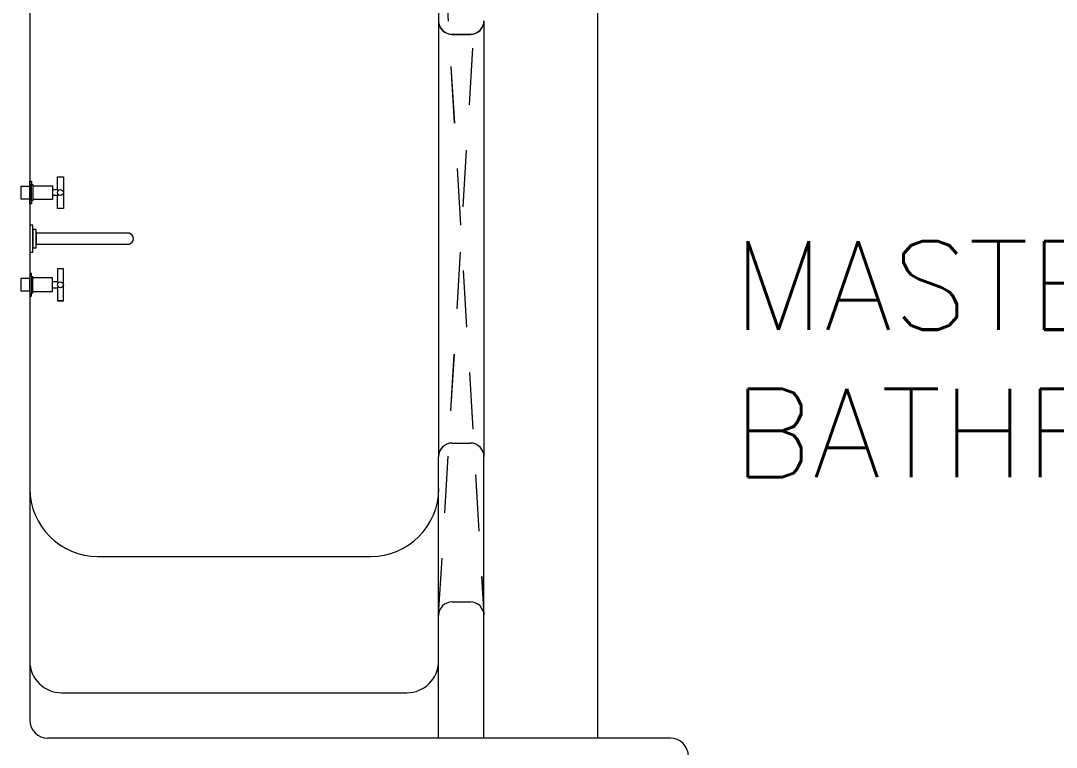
# Model space of a CAD drawing. Header units: metres. Extents: x -232 to 581, y 30 to 789.
# Drawn here: x 224.993 to 227.273, y 675.126 to 676.726 of the extents above; entities that cross this region are included whole.
import ezdxf

# ---------------------------------------------------------------- set-up
doc = ezdxf.new("R2010")
doc.units = ezdxf.units.M
doc.linetypes.add('DASHED', pattern=[0.75, 0.5, -0.25])
doc.linetypes.add('HIDDEN2', pattern=[0.1875, 0.125, -0.0625])
for name, color, linetype, lineweight in [('A-WALL', 250, 'Continuous', 20), ('baños', 140, 'Continuous', 0), ('muros bajitos', 252, 'Continuous', 5), ('PROYECCION', 9, 'DASHED', 0), ('textos', 7, 'Continuous', 0)]:
    doc.layers.add(name, color=color, linetype=linetype, lineweight=lineweight)
doc.layers.add('PISO', color=7, linetype='Continuous', lineweight=5, true_color=0xe6e6e6)
doc.styles.get("Standard").update_dxf_attribs({"font": 'arial.ttf'})

# ---------------------------------------------------------------- blocks, each defined once
blk = doc.blocks.new('A$Ccb23abde')
at = {"layer": 'baños'}
for p, q in [((0.06, 0.2282), (0.01, 0.2282)), ((0.01, 0.2282), (0.01, 0.2247)), ((0.0485, 0.2482), (0.0215, 0.2482)), ((0.0215, 0.2482), (0.0215, 0.2282)), ((0.0215, 0.2282), (0.0485, 0.2282)), ((0.0485, 0.2282), (0.0485, 0.2482)), ((0.06, 0.2247), (0.06, 0.2282)), ((0.1665, 0.2282), (0.1065, 0.2282)), ((0.1065, 0.2282), (0.1065, 0.2212)), ((0.1665, 0.2212), (0.1665, 0.2282)), ((0.213, 0.2282), (0.263, 0.2282)), ((0.213, 0.2247), (0.213, 0.2282)), ((0.2515, 0.2482), (0.2245, 0.2482)), ((0.2245, 0.2482), (0.2245, 0.2282)), ((0.2245, 0.2282), (0.2515, 0.2282)), ((0.2515, 0.2282), (0.2515, 0.2482)), ((0.263, 0.2282), (0.263, 0.2247)), ((0.01, 0.2247), (0.0175, 0.2247)), ((0.0175, 0.2247), (0.0175, 0.2212)), ((0.0525, 0.2247), (0.0175, 0.2247)), ((0.0175, 0.2212), (0.02, 0.2212)), ((0.02, 0.2212), (0.02, 0.1782)), ((0.02, 0.2212), (0.05, 0.2212)), ((0.05, 0.1782), (0.05, 0.2212)), ((0.05, 0.2212), (0.0525, 0.2212)), ((0.0525, 0.2212), (0.0525, 0.2247)), ((0.0525, 0.2247), (0.06, 0.2247)), ((0.1065, 0.2212), (0.1665, 0.2212)), ((0.1565, 0.2212), (0.1165, 0.2212)), ((0.1165, 0.2212), (0.1165, 0.2142)), ((0.1165, 0.2142), (0.1565, 0.2142)), ((0.1485, 0.2142), (0.1245, 0.2142)), ((0.1245, 0.2142), (0.1245, 0.0091)), ((0.1485, 0.0091), (0.1485, 0.2142)), ((0.1565, 0.2142), (0.1565, 0.2212)), ((0.2205, 0.2247), (0.213, 0.2247)), ((0.2205, 0.2212), (0.2205, 0.2247)), ((0.2205, 0.2247), (0.2555, 0.2247)), ((0.223, 0.2212), (0.2205, 0.2212)), ((0.223, 0.1782), (0.223, 0.2212)), ((0.253, 0.2212), (0.223, 0.2212)), ((0.253, 0.2212), (0.253, 0.1782)), ((0.2555, 0.2212), (0.253, 0.2212)), ((0.2555, 0.2247), (0.2555, 0.2212)), ((0.263, 0.2247), (0.2555, 0.2247)), ((0.0285, 0.1672), (0, 0.1672)), ((0, 0.1672), (0, 0.1542)), ((0.02, 0.1782), (0.0285, 0.1782)), ((0.0285, 0.1782), (0.0285, 0.1672)), ((0.0285, 0.1782), (0.0415, 0.1782)), ((0.0285, 0.1672), (0.0304, 0.1653)), ((0.0415, 0.1672), (0.0396, 0.1653)), ((0.0415, 0.1672), (0.0415, 0.1782)), ((0.0415, 0.1782), (0.05, 0.1782)), ((0.07, 0.1672), (0.0415, 0.1672)), ((0.07, 0.1542), (0.07, 0.1672)), ((0.203, 0.1672), (0.2315, 0.1672)), ((0.203, 0.1542), (0.203, 0.1672)), ((0.2315, 0.1782), (0.223, 0.1782)), ((0.2315, 0.1672), (0.2315, 0.1782)), ((0.2445, 0.1782), (0.2315, 0.1782)), ((0.2315, 0.1672), (0.2334, 0.1653)), ((0.2445, 0.1672), (0.2426, 0.1653)), ((0.2445, 0.1782), (0.2445, 0.1672)), ((0.253, 0.1782), (0.2445, 0.1782)), ((0.2445, 0.1672), (0.273, 0.1672)), ((0.273, 0.1672), (0.273, 0.1542)), ((0, 0.1542), (0.07, 0.1542)), ((0.273, 0.1542), (0.203, 0.1542))]:
    blk.add_line(p, q, dxfattribs=at)
for centre, major_axis, start_param, end_param in [((0.035, 0.1607), (0.0046, 0.0046), 5.497787, 11.780972), ((0.238, 0.1607), (-0.0046, 0.0046), 3.926991, 10.210176), ((0.1365, 0.0125), (-0.00881, 0.00881), 1.057396, 3.654969)]:
    blk.add_ellipse(centre, major_axis=major_axis, ratio=1, start_param=start_param, end_param=end_param, dxfattribs=at)
blk = doc.blocks.new('21.11.2025 LN09 2DO NIVEL')
at = {"layer": 'A-WALL', "color": 18, "true_color": 0x000000}
for p, q in [((263.6785, 159.9614), (263.6785, 157.8414)), ((265.0885, 157.8014), (263.7185, 157.8014))]:
    blk.add_line(p, q, dxfattribs=at)
for centre, start, end in [((263.7185, 157.8414), 180, 270), ((265.0885, 157.7614), 0, 90)]:
    blk.add_arc(centre, 0.04, start, end, dxfattribs=at)
at = {"layer": 'baños', "color": 18, "true_color": 0x000000}
blk.add_line((263.8285, 158.2015), (264.4291, 158.2015), dxfattribs=at)
for centre, start, end in [((263.8285, 158.3515), 180, 270), ((264.4291, 158.3515), 270, 0)]:
    blk.add_arc(centre, 0.15, start, end, dxfattribs=at)
at = {"layer": 'muros bajitos', "color": 18, "true_color": 0x000000}
for p, q in [((264.5785, 159.9614), (264.5785, 159.3814)), ((264.5785, 159.3814), (264.5785, 158.4214)), ((264.6785, 159.3814), (264.6785, 158.4214)), ((264.6085, 159.3514), (264.6485, 159.3514)), ((264.6085, 158.4514), (264.6485, 158.4514)), ((264.5785, 157.8014), (264.5785, 158.4214)), ((264.6785, 157.8014), (264.6785, 158.4214)), ((264.6085, 158.1014), (264.6485, 158.1014)), ((263.7485, 157.9014), (264.5085, 157.9014))]:
    blk.add_line(p, q, dxfattribs=at)
for centre, radius, start, end in [((264.6085, 159.3814), 0.03, 180, 270), ((264.6485, 159.3814), 0.03, 270, 0), ((264.6085, 158.4214), 0.03, 90, 180), ((264.6485, 158.4214), 0.03, 0, 90), ((264.6085, 158.0714), 0.03, 90, 180), ((264.6485, 158.0714), 0.03, 0, 90), ((263.7485, 157.9714), 0.07, 180, 270), ((264.5085, 157.9714), 0.07, 270, 0)]:
    blk.add_arc(centre, radius, start, end, dxfattribs=at)
at = {"layer": 'PISO', "color": 18, "true_color": 0x000000}
blk.add_line((264.9285, 159.4014), (264.9285, 157.8014), dxfattribs=at)
at = {"layer": 'PROYECCION', "color": 18, "linetype": 'HIDDEN2', "true_color": 0x000000}
for p, q in [((264.5786, 159.7296), (264.6784, 158.0732)), ((264.5786, 158.0732), (264.6784, 159.7296))]:
    blk.add_line(p, q, dxfattribs=at)
at = {"layer": 'baños', "color": 18, "true_color": 0x000000, "rotation": 90}
blk.add_blockref('A$Ccb23abde', (263.9067, 158.7649), dxfattribs=at)
at = {"layer": 'baños', "color": 18, "linetype": 'Continuous', "true_color": 0x000000, "flags": 8}
for tag, p in [('TRADENAME', (265.5139, 159.7825, 0)), ('MODELNUMBER', (265.5139, 159.7825, 0)), ('PRODUCT', (265.5139, 159.7825, 0)), ('MATERIAL', (265.5139, 159.7824, 0)), ('MODELNUMBER', (266.6886, 159.7825, 0)), ('PRODUCT', (266.6886, 159.7825, 0)), ('TRADENAME', (266.6886, 159.7825, 0)), ('MATERIAL', (266.6886, 159.7824, 0))]:
    blk.add_attdef(tag, p, '', height=0.0000254, rotation=180.0001, dxfattribs=at)
at = {"layer": 'textos', "color": 18, "true_color": 0x000000, "insert": (265.2263, 158.376), "char_height": 0.195, "width": 1.854973, "attachment_point": 7}
blk.add_mtext('{\\Fromans|c0;MASTER BATHROOM 1}', dxfattribs=at)
blk = doc.blocks.new('20.03.2026 LN 09 SEGUNDO NIVEL ARQ')
at = {"layer": 'A-WALL', "color": 5}
for p, q in [((81.9459, -42.8386), (81.9459, -44.8586)), ((83.3559, -44.8986), (81.9859, -44.8986))]:
    blk.add_line(p, q, dxfattribs=at)
for centre, start, end in [((81.9859, -44.8586), 180, 270), ((83.3559, -44.9386), 0, 90)]:
    blk.add_arc(centre, 0.04, start, end, dxfattribs=at)
at = {"layer": 'baños', "color": 5}
blk.add_line((82.0959, -44.4986), (82.6965, -44.4986), dxfattribs=at)
for centre, start, end in [((82.0959, -44.3486), 180, 270), ((82.6965, -44.3486), 270, 0)]:
    blk.add_arc(centre, 0.15, start, end, dxfattribs=at)
at = {"layer": 'muros bajitos', "color": 5}
for p, q in [((82.8459, -42.9686), (82.8459, -43.3187)), ((82.8459, -43.3187), (82.8459, -44.2786)), ((82.9459, -43.3186), (82.9459, -44.2786)), ((82.8759, -43.3486), (82.9159, -43.3486)), ((82.8759, -44.2486), (82.9159, -44.2486)), ((82.8459, -44.8986), (82.8459, -44.2786)), ((82.9459, -44.8986), (82.9459, -44.2786)), ((82.8759, -44.5987), (82.9159, -44.5987)), ((82.0159, -44.7986), (82.7759, -44.7986))]:
    blk.add_line(p, q, dxfattribs=at)
for centre, radius, start, end in [((82.8759, -43.3186), 0.03, 180, 270), ((82.9159, -43.3186), 0.03, 270, 0), ((82.8759, -44.2786), 0.03, 90, 180), ((82.9159, -44.2786), 0.03, 0, 90), ((82.8759, -44.6287), 0.03, 90, 180), ((82.9159, -44.6287), 0.03, 0, 90), ((82.0159, -44.7286), 0.07, 180, 270), ((82.7759, -44.7286), 0.07, 270, 0)]:
    blk.add_arc(centre, radius, start, end, dxfattribs=at)
at = {"layer": 'PISO', "color": 5}
blk.add_line((83.1959, -43.2986), (83.1959, -44.8986), dxfattribs=at)
at = {"layer": 'PROYECCION', "color": 5, "linetype": 'HIDDEN2'}
for p, q in [((82.846, -42.9705), (82.9459, -44.6269)), ((82.846, -44.6269), (82.9459, -42.9705))]:
    blk.add_line(p, q, dxfattribs=at)
at = {"layer": 'baños', "color": 5, "rotation": 90}
blk.add_blockref('A$Ccb23abde', (82.1741, -43.9351), dxfattribs=at)
at = {"layer": 'baños', "color": 5, "linetype": 'Continuous', "flags": 8}
for tag, p in [('MODELNUMBER', (83.7813, -42.9175, 0)), ('MATERIAL', (83.7813, -42.9176, 0)), ('PRODUCT', (83.7813, -42.9176, 0)), ('TRADENAME', (83.7813, -42.9176, 0)), ('MODELNUMBER', (84.956, -42.9175, 0)), ('TRADENAME', (84.956, -42.9176, 0)), ('MATERIAL', (84.956, -42.9176, 0)), ('PRODUCT', (84.956, -42.9176, 0))]:
    blk.add_attdef(tag, p, '', height=0.0000254, rotation=180.0001, dxfattribs=at)
at = {"layer": 'baños', "color": 5, "linetype": 'Continuous'}
for tag, p, rotation in [('TRADENAME', (85.8912, -56.9933), 180.0001), ('MODELNUMBER', (85.8912, -56.9934), 180.0001), ('MATERIAL', (85.8914, -56.9932), 180.0001), ('PRODUCT', (85.8914, -56.9933), 180.0001), ('MODELNUMBER', (86.6008, -56.9934), 179.9999), ('MATERIAL', (86.6008, -56.9932), 179.9999), ('PRODUCT', (86.6008, -56.9933), 179.9999), ('TRADENAME', (86.6008, -56.9933), 179.9999)]:
    blk.add_attdef(tag, p, '', height=0.0000254, rotation=rotation, dxfattribs=at)
at = {"layer": 'textos', "color": 5, "insert": (83.4937, -44.324), "char_height": 0.195, "width": 1.854973, "attachment_point": 7}
blk.add_mtext('{\\Fromans|c0;MASTER BATHROOM 1}', dxfattribs=at)

msp = doc.modelspace()

# ---------------------------------------------------------------- block references
at = {"color": 1}
for name, p in [('20.03.2026 LN 09 SEGUNDO NIVEL ARQ', (143.0668, 720.0451)), ('21.11.2025 LN09 2DO NIVEL', (-38.6658, 517.345))]:
    msp.add_blockref(name, p, dxfattribs=at)

doc.saveas('drawing.dxf')
